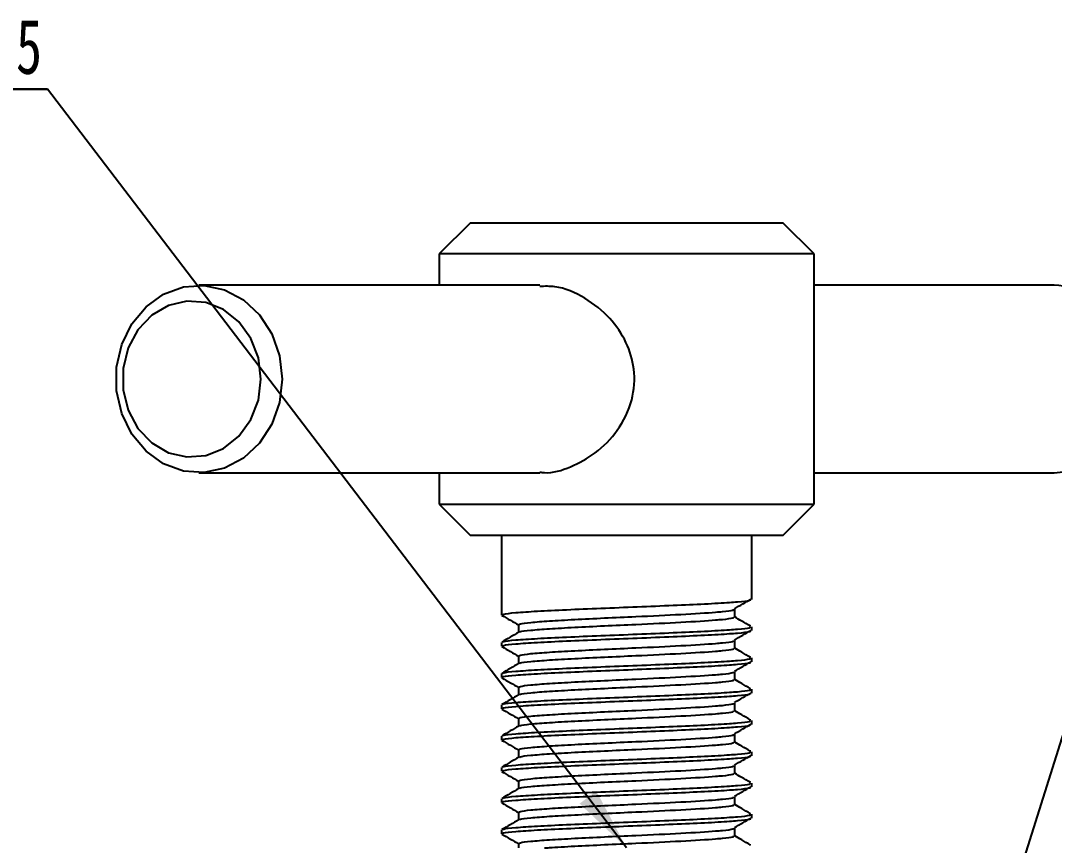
# Model space of a CAD drawing. Header units: millimetres. Extents: x 19 to 860, y 28 to 622.
# Drawn here: x 261.6 to 327.7, y 458.6 to 511.4 of the extents above; entities that cross this region are included whole.
import ezdxf

# ---------------------------------------------------------------- set-up
doc = ezdxf.new("R2010")
doc.units = ezdxf.units.MM
doc.layers.add('10', color=7, linetype='Continuous')
doc.styles.add('SLDTEXTSTYLE4', font='TXT', dxfattribs={"width": 0.7})
doc.styles.get("Standard").update_dxf_attribs({"font": 'arial.ttf'})
doc.dimstyles.new('SLDDIMSTYLE0', dxfattribs={"dimtxt": 0.18, "dimasz": 4.08, "dimexe": 0, "dimexo": 0.0625, "dimgap": 0, "dimtad": 0, "dimtih": 1, "dimtoh": 1, "dimdec": 0, "dimrnd": 1e-09, "dimzin": 0, "dimdsep": 46, "dimtxsty": 'Standard', "dimsah": 1, "dimcen": 0.09, "dimadec": 0, "dimazin": 0, "dimtfac": 4.08, "dimtdec": 0, "dimtofl": 0, "dimtmove": 0, "dimatfit": 3, "dimfxl": 1, "dimfrac": 2, "dimtolj": 1, "dimtzin": 0, "dimarcsym": 0})

# ---------------------------------------------------------------- blocks, each defined once
blk = doc.blocks.new('SW_NOTE_4')
at = {"layer": '10', "color": 0}
for p, q in [((-3.468, 0), (0, 0)), ((0, 0), (-3.468, 0)), ((-3.468, 0), (0, 0)), ((0, 0), (-3.468, 0)), ((-3.468, 0), (0, 0)), ((0, 0), (-3.468, 0))]:
    blk.add_line(p, q, dxfattribs=at)
at = {"layer": '10', "color": 0, "insert": (-1.19, 4.483), "char_height": 3.5, "attachment_point": 2, "style": 'SLDTEXTSTYLE4'}
blk.add_mtext('5', dxfattribs=at)

msp = doc.modelspace()

# ---------------------------------------------------------------- linework, layer by layer
at = {"color": 7, "linetype": 'Continuous', "lineweight": 25}
for p, q in [((290.342, 498.45), (288.342, 496.45)), ((290.342, 498.45), (309.201, 498.45)), ((309.201, 498.45), (310.342, 498.45)), ((312.342, 496.45), (310.342, 498.45)), ((288.342, 496.45), (288.342, 494.45)), ((310.973, 496.45), (288.342, 496.45)), ((312.342, 496.45), (310.973, 496.45)), ((312.342, 480.45), (312.342, 496.45)), ((294.794, 494.45), (272.975, 494.45)), ((327.708, 494.45), (312.342, 494.45)), ((272.975, 482.45), (294.787, 482.45)), ((288.342, 482.45), (288.342, 480.45)), ((312.342, 482.45), (327.708, 482.45)), ((288.342, 480.45), (290.342, 478.45)), ((288.342, 480.45), (312.342, 480.45)), ((310.342, 478.45), (312.342, 480.45)), ((310.342, 478.45), (290.342, 478.45)), ((292.342, 478.45), (292.342, 473.353)), ((308.342, 474.354), (308.342, 478.45)), ((307.258, 473.223), (307.258, 473.723)), ((293.424, 472.729), (293.424, 472.241)), ((308.298, 472.637), (308.196, 472.654)), ((308.342, 472.354), (308.342, 472.604)), ((292.342, 471.603), (292.342, 471.353)), ((307.258, 471.223), (307.258, 471.723)), ((293.424, 470.729), (293.424, 470.241)), ((308.298, 470.637), (308.196, 470.654)), ((308.342, 470.354), (308.342, 470.604)), ((292.342, 469.603), (292.342, 469.353)), ((307.258, 469.223), (307.258, 469.723)), ((293.424, 468.729), (293.424, 468.241)), ((308.298, 468.637), (308.196, 468.654)), ((308.342, 468.354), (308.342, 468.604)), ((307.258, 467.223), (307.258, 467.723)), ((292.342, 467.603), (292.342, 467.353)), ((293.424, 466.729), (293.424, 466.241)), ((308.298, 466.637), (308.196, 466.654)), ((308.342, 466.354), (308.342, 466.604)), ((307.258, 465.223), (307.258, 465.723)), ((292.342, 465.603), (292.342, 465.353)), ((293.424, 464.729), (293.424, 464.241)), ((308.298, 464.637), (308.196, 464.654)), ((308.342, 464.354), (308.342, 464.604)), ((307.258, 463.223), (307.258, 463.723)), ((292.342, 463.603), (292.342, 463.354)), ((293.424, 462.729), (293.424, 462.241)), ((308.298, 462.637), (308.196, 462.654)), ((308.342, 462.354), (308.342, 462.604)), ((307.258, 461.223), (307.258, 461.723)), ((292.342, 461.603), (292.342, 461.353)), ((293.424, 460.729), (293.424, 460.241)), ((308.298, 460.637), (308.196, 460.654)), ((308.342, 460.354), (308.342, 460.604)), ((307.258, 459.223), (307.258, 459.723)), ((292.342, 459.603), (292.342, 459.353)), ((293.424, 458.729), (293.424, 458.45)), ((308.298, 458.637), (308.196, 458.654))]:
    msp.add_line(p, q, dxfattribs=at)
at = {"color": 7, "linetype": 'Continuous', "lineweight": 25, "flags": 128}
for points in [[(278.291, 488.45), (278.124, 486.958), (277.633, 485.559), (276.85, 484.343), (275.823, 483.384), (274.618, 482.744), (273.309, 482.462), (271.979, 482.556), (270.712, 483.021), (269.587, 483.827), (268.675, 484.923), (268.033, 486.241), (267.702, 487.698), (267.702, 489.202), (268.033, 490.659), (268.675, 491.977), (269.587, 493.073), (270.712, 493.879), (271.979, 494.344), (273.309, 494.438), (274.618, 494.156), (275.823, 493.516), (276.85, 492.557), (277.633, 491.34), (278.124, 489.942), (278.291, 488.45)], [(276.941, 488.45), (276.777, 489.799), (276.296, 491.048), (275.535, 492.104), (274.549, 492.889), (273.413, 493.345), (272.209, 493.438), (271.028, 493.161), (269.957, 492.535), (269.075, 491.605), (268.449, 490.442), (268.123, 489.131), (268.123, 487.769), (268.449, 486.458), (269.075, 485.294), (269.957, 484.365), (271.028, 483.739), (272.209, 483.462), (273.413, 483.554), (274.549, 484.011), (275.535, 484.796), (276.296, 485.852), (276.777, 487.101), (276.941, 488.45)]]:
    msp.add_lwpolyline(points, dxfattribs=at)
at = {"color": 7, "linetype": 'Continuous', "lineweight": 25}
for centre, radius, start, end in [((327.447, 488.864), 5.592, 355.75474, 87.32182), ((327.329, 488.14), 5.703, 273.81207, 3.11138)]:
    msp.add_arc(centre, radius, start, end, dxfattribs=at)
for points, knots in [([(294.791, 482.498), (294.891, 482.483), (295.507, 482.388), (296.786, 482.793), (298.421, 483.679), (299.857, 485.141), (300.78, 487.023), (300.92, 489.035), (300.371, 490.849), (299.281, 492.442), (297.698, 493.702), (296.06, 494.415), (295.112, 494.383), (294.792, 494.372)], [0, 0, 0, 0, 0.018416, 0.113951, 0.210878, 0.317005, 0.429732, 0.533406, 0.62584, 0.72264, 0.831623, 0.943342, 1, 1, 1, 1]), ([(292.42, 473.353), (292.417, 473.373), (292.409, 473.424), (293.172, 473.508), (294.549, 473.601), (296.448, 473.694), (298.671, 473.788), (301.041, 473.88), (303.347, 473.976), (305.4, 474.066), (306.709, 474.144), (307.676, 474.217), (308.277, 474.282), (308.267, 474.334), (308.263, 474.354)], [0, 0, 0, 0, 0.06031, 0.153919, 0.247211, 0.34054, 0.43412, 0.527166, 0.620956, 0.713809, 0.807728, 0.846458, 0.939769, 1, 1, 1, 1]), ([(307.236, 473.755), (307.415, 473.86), (307.763, 474.063), (308.111, 474.265), (308.28, 474.364)], [0, 0, 0, 0, 0.514789, 1, 1, 1, 1]), ([(293.492, 472.729), (293.489, 472.749), (293.483, 472.799), (294.143, 472.883), (295.333, 472.976), (296.975, 473.069), (298.897, 473.163), (301.278, 473.27), (303.927, 473.395), (305.678, 473.504), (306.683, 473.593), (307.192, 473.655), (307.187, 473.704), (307.185, 473.722)], [0, 0, 0, 0, 0.06045, 0.154808, 0.248846, 0.342921, 0.437251, 0.531039, 0.671484, 0.812576, 0.851616, 0.945672, 1, 1, 1, 1]), ([(292.361, 473.332), (292.542, 473.227), (292.897, 473.022), (293.251, 472.817), (293.424, 472.716)], [0, 0, 0, 0, 0.510191, 1, 1, 1, 1]), ([(293.512, 472.25), (293.514, 472.263), (293.519, 472.306), (294.15, 472.383), (295.331, 472.476), (296.975, 472.569), (298.897, 472.663), (301.278, 472.77), (303.927, 472.895), (305.678, 473.004), (306.683, 473.093), (307.192, 473.155), (307.187, 473.204), (307.185, 473.222)], [0, 0, 0, 0, 0.039853, 0.136262, 0.232344, 0.328464, 0.424843, 0.52067, 0.664168, 0.808326, 0.848215, 0.944315, 1, 1, 1, 1]), ([(308.245, 472.653), (308.065, 472.757), (307.736, 472.949), (307.408, 473.141), (307.258, 473.228)], [0, 0, 0, 0, 0.545109, 1, 1, 1, 1]), ([(293.44, 472.251), (293.26, 472.146), (292.898, 471.936), (292.536, 471.727), (292.355, 471.622)], [0, 0, 0, 0, 0.499918, 1, 1, 1, 1]), ([(292.42, 471.353), (292.417, 471.373), (292.409, 471.424), (293.172, 471.508), (294.549, 471.601), (296.448, 471.694), (298.671, 471.788), (301.041, 471.88), (303.347, 471.976), (305.4, 472.066), (306.709, 472.144), (307.676, 472.217), (308.277, 472.282), (308.267, 472.334), (308.263, 472.354)], [0, 0, 0, 0, 0.0603099, 0.1539187, 0.2472109, 0.3405399, 0.4341205, 0.5271661, 0.6209558, 0.7138089, 0.8077281, 0.846458, 0.9397687, 1, 1, 1, 1]), ([(292.44, 471.622), (292.441, 471.636), (292.446, 471.68), (293.18, 471.758), (294.547, 471.851), (296.448, 471.944), (298.67, 472.038), (301.041, 472.13), (303.347, 472.226), (305.4, 472.316), (306.709, 472.394), (307.676, 472.467), (308.277, 472.532), (308.267, 472.584), (308.263, 472.604)], [0, 0, 0, 0, 0.042494, 0.137878, 0.232939, 0.328037, 0.423392, 0.518202, 0.613769, 0.708383, 0.804083, 0.843547, 0.938627, 1, 1, 1, 1]), ([(307.236, 471.755), (307.415, 471.86), (307.763, 472.063), (308.111, 472.265), (308.28, 472.364)], [0, 0, 0, 0, 0.514783, 1, 1, 1, 1]), ([(293.492, 470.729), (293.489, 470.749), (293.483, 470.799), (294.143, 470.883), (295.333, 470.976), (296.975, 471.069), (298.897, 471.163), (301.278, 471.27), (303.927, 471.395), (305.678, 471.504), (306.683, 471.592), (307.192, 471.655), (307.187, 471.704), (307.185, 471.722)], [0, 0, 0, 0, 0.06045, 0.154808, 0.248846, 0.342921, 0.437251, 0.531039, 0.671484, 0.812576, 0.851616, 0.945672, 1, 1, 1, 1]), ([(292.361, 471.332), (292.542, 471.227), (292.897, 471.022), (293.251, 470.817), (293.424, 470.716)], [0, 0, 0, 0, 0.510191, 1, 1, 1, 1]), ([(293.512, 470.25), (293.514, 470.263), (293.519, 470.306), (294.15, 470.383), (295.331, 470.476), (296.975, 470.569), (298.897, 470.663), (301.278, 470.77), (303.927, 470.895), (305.678, 471.004), (306.683, 471.093), (307.192, 471.155), (307.187, 471.204), (307.185, 471.222)], [0, 0, 0, 0, 0.039853, 0.136262, 0.232344, 0.328464, 0.424843, 0.52067, 0.664168, 0.808326, 0.848215, 0.944315, 1, 1, 1, 1]), ([(308.245, 470.653), (308.065, 470.757), (307.736, 470.949), (307.408, 471.141), (307.258, 471.228)], [0, 0, 0, 0, 0.545122, 1, 1, 1, 1]), ([(292.42, 469.353), (292.417, 469.373), (292.409, 469.424), (293.172, 469.508), (294.549, 469.601), (296.448, 469.694), (298.671, 469.788), (301.041, 469.88), (303.347, 469.976), (305.4, 470.066), (306.709, 470.144), (307.676, 470.217), (308.277, 470.282), (308.267, 470.334), (308.263, 470.354)], [0, 0, 0, 0, 0.06031, 0.153919, 0.247211, 0.34054, 0.43412, 0.527166, 0.620956, 0.713809, 0.807728, 0.846458, 0.939769, 1, 1, 1, 1]), ([(292.44, 469.622), (292.441, 469.636), (292.446, 469.68), (293.18, 469.758), (294.547, 469.851), (296.448, 469.944), (298.67, 470.038), (301.041, 470.13), (303.347, 470.226), (305.4, 470.316), (306.709, 470.394), (307.676, 470.467), (308.277, 470.532), (308.267, 470.584), (308.263, 470.604)], [0, 0, 0, 0, 0.042494, 0.137878, 0.232939, 0.328037, 0.423392, 0.518202, 0.613769, 0.708383, 0.804083, 0.843547, 0.938627, 1, 1, 1, 1]), ([(307.236, 469.755), (307.415, 469.86), (307.763, 470.063), (308.111, 470.265), (308.28, 470.364)], [0, 0, 0, 0, 0.514783, 1, 1, 1, 1]), ([(293.44, 470.251), (293.26, 470.146), (292.898, 469.936), (292.536, 469.727), (292.355, 469.622)], [0, 0, 0, 0, 0.499924, 1, 1, 1, 1]), ([(293.492, 468.729), (293.489, 468.749), (293.483, 468.799), (294.143, 468.883), (295.333, 468.976), (296.975, 469.069), (298.897, 469.163), (301.278, 469.27), (303.927, 469.395), (305.678, 469.504), (306.683, 469.592), (307.192, 469.655), (307.187, 469.704), (307.185, 469.722)], [0, 0, 0, 0, 0.060451, 0.154808, 0.248846, 0.342921, 0.437251, 0.531039, 0.671484, 0.812576, 0.851616, 0.945672, 1, 1, 1, 1]), ([(292.361, 469.332), (292.542, 469.227), (292.897, 469.022), (293.251, 468.817), (293.424, 468.716)], [0, 0, 0, 0, 0.510179, 1, 1, 1, 1]), ([(293.512, 468.25), (293.514, 468.263), (293.519, 468.306), (294.15, 468.383), (295.331, 468.476), (296.975, 468.569), (298.897, 468.663), (301.278, 468.77), (303.927, 468.895), (305.678, 469.004), (306.683, 469.092), (307.192, 469.155), (307.187, 469.204), (307.185, 469.222)], [0, 0, 0, 0, 0.039853, 0.136262, 0.232344, 0.328464, 0.424843, 0.520671, 0.664168, 0.808326, 0.848215, 0.944315, 1, 1, 1, 1]), ([(308.245, 468.653), (308.065, 468.757), (307.736, 468.949), (307.408, 469.141), (307.258, 469.228)], [0, 0, 0, 0, 0.545122, 1, 1, 1, 1]), ([(292.42, 467.353), (292.417, 467.373), (292.409, 467.424), (293.172, 467.508), (294.549, 467.601), (296.448, 467.694), (298.671, 467.788), (301.041, 467.88), (303.347, 467.976), (305.4, 468.066), (306.709, 468.144), (307.676, 468.217), (308.277, 468.282), (308.267, 468.334), (308.263, 468.354)], [0, 0, 0, 0, 0.06031, 0.153919, 0.247211, 0.34054, 0.43412, 0.527166, 0.620956, 0.713809, 0.807728, 0.846458, 0.939769, 1, 1, 1, 1]), ([(292.44, 467.622), (292.441, 467.636), (292.446, 467.68), (293.18, 467.758), (294.547, 467.851), (296.448, 467.944), (298.67, 468.038), (301.041, 468.13), (303.347, 468.226), (305.4, 468.316), (306.709, 468.394), (307.676, 468.467), (308.277, 468.532), (308.267, 468.584), (308.263, 468.604)], [0, 0, 0, 0, 0.042494, 0.137878, 0.232939, 0.328037, 0.423392, 0.518202, 0.613769, 0.708383, 0.804083, 0.843547, 0.938627, 1, 1, 1, 1]), ([(307.236, 467.755), (307.415, 467.86), (307.763, 468.063), (308.111, 468.265), (308.28, 468.364)], [0, 0, 0, 0, 0.514777, 1, 1, 1, 1]), ([(293.44, 468.251), (293.26, 468.146), (292.898, 467.936), (292.536, 467.727), (292.355, 467.622)], [0, 0, 0, 0, 0.499924, 1, 1, 1, 1]), ([(293.492, 466.729), (293.489, 466.749), (293.483, 466.799), (294.143, 466.883), (295.333, 466.976), (296.975, 467.069), (298.897, 467.163), (301.278, 467.27), (303.927, 467.395), (305.678, 467.504), (306.683, 467.592), (307.192, 467.655), (307.187, 467.704), (307.185, 467.722)], [0, 0, 0, 0, 0.060451, 0.154808, 0.248846, 0.342921, 0.437251, 0.531039, 0.671484, 0.812576, 0.851616, 0.945672, 1, 1, 1, 1]), ([(292.361, 467.332), (292.542, 467.227), (292.897, 467.022), (293.251, 466.817), (293.424, 466.716)], [0, 0, 0, 0, 0.510179, 1, 1, 1, 1]), ([(293.512, 466.25), (293.514, 466.263), (293.519, 466.306), (294.15, 466.383), (295.331, 466.476), (296.975, 466.569), (298.897, 466.663), (301.278, 466.77), (303.927, 466.895), (305.678, 467.004), (306.683, 467.092), (307.192, 467.155), (307.187, 467.204), (307.185, 467.222)], [0, 0, 0, 0, 0.039853, 0.136262, 0.232344, 0.328464, 0.424843, 0.52067, 0.664168, 0.808326, 0.848215, 0.944315, 1, 1, 1, 1]), ([(308.245, 466.653), (308.065, 466.757), (307.736, 466.949), (307.408, 467.141), (307.258, 467.228)], [0, 0, 0, 0, 0.545122, 1, 1, 1, 1]), ([(292.42, 465.353), (292.417, 465.373), (292.409, 465.424), (293.172, 465.508), (294.549, 465.601), (296.448, 465.694), (298.671, 465.788), (301.041, 465.88), (303.347, 465.976), (305.4, 466.066), (306.709, 466.144), (307.676, 466.217), (308.277, 466.282), (308.267, 466.334), (308.263, 466.354)], [0, 0, 0, 0, 0.06031, 0.153919, 0.247211, 0.34054, 0.43412, 0.527166, 0.620956, 0.713809, 0.807728, 0.846458, 0.939769, 1, 1, 1, 1]), ([(292.44, 465.622), (292.441, 465.636), (292.446, 465.68), (293.18, 465.758), (294.547, 465.851), (296.448, 465.944), (298.67, 466.038), (301.041, 466.13), (303.347, 466.226), (305.4, 466.316), (306.709, 466.394), (307.676, 466.467), (308.277, 466.532), (308.267, 466.584), (308.263, 466.604)], [0, 0, 0, 0, 0.042494, 0.137878, 0.232939, 0.328037, 0.423392, 0.518202, 0.613769, 0.708383, 0.804083, 0.843547, 0.938627, 1, 1, 1, 1]), ([(307.236, 465.755), (307.415, 465.86), (307.763, 466.063), (308.111, 466.265), (308.28, 466.364)], [0, 0, 0, 0, 0.514789, 1, 1, 1, 1]), ([(293.44, 466.251), (293.26, 466.146), (292.898, 465.936), (292.536, 465.727), (292.355, 465.622)], [0, 0, 0, 0, 0.49993, 1, 1, 1, 1]), ([(293.492, 464.729), (293.489, 464.749), (293.483, 464.799), (294.143, 464.883), (295.333, 464.976), (296.975, 465.069), (298.897, 465.163), (301.278, 465.27), (303.927, 465.395), (305.678, 465.504), (306.683, 465.592), (307.192, 465.655), (307.187, 465.704), (307.185, 465.722)], [0, 0, 0, 0, 0.060451, 0.154808, 0.248846, 0.342921, 0.437251, 0.531039, 0.671484, 0.812576, 0.851616, 0.945672, 1, 1, 1, 1]), ([(292.361, 465.332), (292.542, 465.227), (292.897, 465.022), (293.251, 464.817), (293.424, 464.716)], [0, 0, 0, 0, 0.510191, 1, 1, 1, 1]), ([(293.512, 464.25), (293.514, 464.263), (293.519, 464.306), (294.15, 464.383), (295.331, 464.476), (296.975, 464.569), (298.897, 464.663), (301.278, 464.77), (303.927, 464.895), (305.678, 465.004), (306.683, 465.092), (307.192, 465.155), (307.187, 465.204), (307.185, 465.222)], [0, 0, 0, 0, 0.039853, 0.136262, 0.232344, 0.328464, 0.424843, 0.52067, 0.664168, 0.808326, 0.848215, 0.944315, 1, 1, 1, 1]), ([(308.245, 464.653), (308.065, 464.757), (307.736, 464.949), (307.408, 465.141), (307.258, 465.228)], [0, 0, 0, 0, 0.545122, 1, 1, 1, 1]), ([(292.42, 463.354), (292.417, 463.373), (292.409, 463.424), (293.172, 463.508), (294.549, 463.601), (296.448, 463.694), (298.671, 463.788), (301.041, 463.88), (303.347, 463.976), (305.4, 464.066), (306.709, 464.144), (307.676, 464.217), (308.277, 464.282), (308.267, 464.334), (308.263, 464.354)], [0, 0, 0, 0, 0.06031, 0.153919, 0.247211, 0.34054, 0.434121, 0.527166, 0.620956, 0.713809, 0.807728, 0.846458, 0.939769, 1, 1, 1, 1]), ([(292.44, 463.622), (292.441, 463.636), (292.446, 463.68), (293.18, 463.758), (294.547, 463.851), (296.448, 463.944), (298.67, 464.038), (301.041, 464.13), (303.347, 464.226), (305.4, 464.316), (306.709, 464.394), (307.676, 464.467), (308.277, 464.532), (308.267, 464.584), (308.263, 464.604)], [0, 0, 0, 0, 0.042494, 0.137878, 0.232939, 0.328037, 0.423392, 0.518202, 0.613769, 0.708383, 0.804083, 0.843547, 0.938627, 1, 1, 1, 1]), ([(307.236, 463.755), (307.415, 463.86), (307.763, 464.063), (308.111, 464.265), (308.28, 464.364)], [0, 0, 0, 0, 0.514789, 1, 1, 1, 1]), ([(293.44, 464.251), (293.26, 464.146), (292.898, 463.936), (292.536, 463.727), (292.355, 463.622)], [0, 0, 0, 0, 0.49993, 1, 1, 1, 1]), ([(293.492, 462.729), (293.489, 462.749), (293.483, 462.799), (294.143, 462.883), (295.333, 462.976), (296.975, 463.069), (298.897, 463.163), (301.278, 463.27), (303.927, 463.395), (305.678, 463.504), (306.683, 463.593), (307.192, 463.655), (307.187, 463.704), (307.185, 463.722)], [0, 0, 0, 0, 0.060451, 0.154808, 0.248846, 0.342921, 0.437251, 0.531039, 0.671484, 0.812576, 0.851616, 0.945672, 1, 1, 1, 1]), ([(292.361, 463.332), (292.542, 463.227), (292.897, 463.022), (293.251, 462.817), (293.424, 462.716)], [0, 0, 0, 0, 0.510191, 1, 1, 1, 1]), ([(293.512, 462.25), (293.514, 462.263), (293.519, 462.306), (294.15, 462.383), (295.331, 462.476), (296.975, 462.569), (298.897, 462.663), (301.278, 462.77), (303.927, 462.895), (305.678, 463.004), (306.683, 463.092), (307.192, 463.155), (307.187, 463.204), (307.185, 463.222)], [0, 0, 0, 0, 0.039853, 0.136262, 0.232344, 0.328464, 0.424843, 0.52067, 0.664168, 0.808326, 0.848215, 0.944315, 1, 1, 1, 1]), ([(308.245, 462.653), (308.065, 462.757), (307.736, 462.949), (307.408, 463.141), (307.258, 463.228)], [0, 0, 0, 0, 0.545115, 1, 1, 1, 1]), ([(292.42, 461.353), (292.417, 461.373), (292.409, 461.424), (293.172, 461.508), (294.549, 461.601), (296.448, 461.694), (298.671, 461.788), (301.041, 461.88), (303.347, 461.976), (305.4, 462.066), (306.709, 462.144), (307.676, 462.217), (308.277, 462.282), (308.267, 462.334), (308.263, 462.354)], [0, 0, 0, 0, 0.0603099, 0.1539187, 0.2472109, 0.3405399, 0.4341205, 0.5271661, 0.6209557, 0.7138089, 0.8077281, 0.8464579, 0.9397687, 1, 1, 1, 1]), ([(292.44, 461.622), (292.441, 461.636), (292.446, 461.68), (293.18, 461.758), (294.547, 461.851), (296.448, 461.944), (298.67, 462.038), (301.041, 462.13), (303.347, 462.226), (305.4, 462.316), (306.709, 462.394), (307.676, 462.467), (308.277, 462.532), (308.267, 462.584), (308.263, 462.604)], [0, 0, 0, 0, 0.042494, 0.137878, 0.232939, 0.328037, 0.423392, 0.518202, 0.613769, 0.708383, 0.804083, 0.843547, 0.938627, 1, 1, 1, 1]), ([(307.236, 461.755), (307.415, 461.86), (307.763, 462.063), (308.111, 462.265), (308.28, 462.364)], [0, 0, 0, 0, 0.514789, 1, 1, 1, 1]), ([(293.44, 462.251), (293.26, 462.146), (292.898, 461.936), (292.536, 461.727), (292.355, 461.622)], [0, 0, 0, 0, 0.499918, 1, 1, 1, 1]), ([(293.492, 460.729), (293.489, 460.749), (293.483, 460.799), (294.143, 460.883), (295.333, 460.976), (296.975, 461.069), (298.897, 461.163), (301.278, 461.27), (303.927, 461.395), (305.678, 461.504), (306.683, 461.593), (307.192, 461.655), (307.187, 461.704), (307.185, 461.722)], [0, 0, 0, 0, 0.06045, 0.154808, 0.248846, 0.342921, 0.437251, 0.531039, 0.671484, 0.812576, 0.851616, 0.945672, 1, 1, 1, 1]), ([(292.361, 461.332), (292.542, 461.227), (292.897, 461.022), (293.251, 460.817), (293.424, 460.716)], [0, 0, 0, 0, 0.510191, 1, 1, 1, 1]), ([(293.512, 460.25), (293.514, 460.263), (293.519, 460.306), (294.15, 460.383), (295.331, 460.476), (296.975, 460.569), (298.897, 460.663), (301.278, 460.77), (303.927, 460.895), (305.678, 461.004), (306.683, 461.093), (307.192, 461.155), (307.187, 461.204), (307.185, 461.222)], [0, 0, 0, 0, 0.039853, 0.136262, 0.232344, 0.328464, 0.424843, 0.52067, 0.664168, 0.808326, 0.848215, 0.944315, 1, 1, 1, 1]), ([(308.245, 460.653), (308.065, 460.757), (307.736, 460.949), (307.408, 461.141), (307.258, 461.228)], [0, 0, 0, 0, 0.545109, 1, 1, 1, 1]), ([(292.42, 459.353), (292.417, 459.373), (292.409, 459.424), (293.172, 459.508), (294.549, 459.601), (296.448, 459.694), (298.671, 459.788), (301.041, 459.88), (303.347, 459.976), (305.4, 460.066), (306.709, 460.144), (307.676, 460.217), (308.277, 460.282), (308.267, 460.334), (308.263, 460.354)], [0, 0, 0, 0, 0.06031, 0.153919, 0.247211, 0.34054, 0.43412, 0.527166, 0.620956, 0.713809, 0.807728, 0.846458, 0.939769, 1, 1, 1, 1]), ([(292.44, 459.622), (292.441, 459.636), (292.446, 459.68), (293.18, 459.758), (294.547, 459.851), (296.448, 459.944), (298.67, 460.038), (301.041, 460.13), (303.347, 460.226), (305.4, 460.316), (306.709, 460.394), (307.676, 460.467), (308.277, 460.532), (308.267, 460.584), (308.263, 460.604)], [0, 0, 0, 0, 0.042494, 0.137878, 0.232939, 0.328037, 0.423392, 0.518202, 0.613769, 0.708383, 0.804083, 0.843547, 0.938627, 1, 1, 1, 1]), ([(307.236, 459.755), (307.415, 459.86), (307.763, 460.063), (308.111, 460.265), (308.28, 460.364)], [0, 0, 0, 0, 0.514789, 1, 1, 1, 1]), ([(293.44, 460.251), (293.26, 460.146), (292.898, 459.936), (292.536, 459.727), (292.355, 459.622)], [0, 0, 0, 0, 0.499918, 1, 1, 1, 1]), ([(293.492, 458.729), (293.489, 458.749), (293.483, 458.799), (294.143, 458.883), (295.333, 458.976), (296.975, 459.069), (298.897, 459.163), (301.278, 459.27), (303.927, 459.395), (305.678, 459.504), (306.683, 459.593), (307.192, 459.655), (307.187, 459.704), (307.185, 459.722)], [0, 0, 0, 0, 0.06045, 0.154808, 0.248846, 0.342921, 0.437251, 0.531039, 0.671484, 0.812576, 0.851616, 0.945672, 1, 1, 1, 1]), ([(292.361, 459.332), (292.542, 459.227), (292.897, 459.022), (293.251, 458.817), (293.424, 458.716)], [0, 0, 0, 0, 0.510191, 1, 1, 1, 1]), ([(295.079, 458.45), (295.185, 458.458), (295.673, 458.498), (296.996, 458.569), (298.892, 458.663), (301.28, 458.77), (303.927, 458.895), (305.678, 459.004), (306.683, 459.093), (307.192, 459.155), (307.187, 459.204), (307.185, 459.222)], [0, 0, 0, 0, 0.0334, 0.15443, 0.275788, 0.396449, 0.577135, 0.758653, 0.808879, 0.929884, 1, 1, 1, 1]), ([(308.245, 458.653), (308.065, 458.757), (307.736, 458.949), (307.408, 459.141), (307.258, 459.228)], [0, 0, 0, 0, 0.545109, 1, 1, 1, 1])]:
    msp.add_open_spline(points, degree=3, knots=knots, dxfattribs=at)

# ---------------------------------------------------------------- block references
msp.add_blockref('SW_NOTE_4', (263.293, 506.991))

# ---------------------------------------------------------------- leaders
for points in [[(279.863, 429.814), (222.715, 506.991)], [(300.342, 458.45), (263.293, 506.991)], [(313.707, 419.26), (341.212, 506.991)]]:
    msp.add_leader(points, dimstyle='SLDDIMSTYLE0')

doc.saveas('drawing.dxf')
